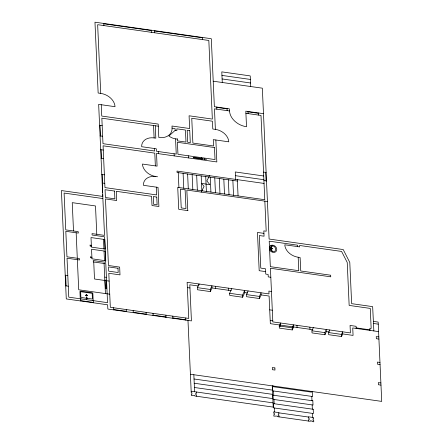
<?xml version="1.0" encoding="UTF-8"?>
<svg xmlns="http://www.w3.org/2000/svg" width="444" height="444" viewBox="0 0 444 444"><rect width="100%" height="100%" fill="white"/><g stroke="black" fill="none" stroke-linecap="round" stroke-linejoin="round"><path stroke-width="0.67" d="M272.61 251.737L272.538 251.559A1.948 1.471 24.2 0 1 271.739 250.777M270.918 249.489C269.835 248.562 271.206 250.416 270.796 249.189M271.251 248.218L271.351 247.458A4.163 3.152 24.2 0 1 271.689 246.675A2.503 1.893 24.2 0 1 272.305 246.137A1.021 0.771 24.2 0 1 272.899 246.048L273.254 246.098A1.493 1.127 24.2 0 1 274.037 246.392A2.62 1.981 24.2 0 1 274.825 247.119A3.768 2.853 24.2 0 1 275.319 248.035A5.35 4.051 24.2 0 1 275.419 250.227A3.768 2.853 24.2 0 1 274.997 251.01A2.62 1.981 24.2 0 1 274.27 251.52A1.493 1.127 24.2 0 1 273.504 251.598L273.149 251.548A1.021 0.771 24.2 0 1 272.533 251.287A2.503 1.893 24.2 0 1 271.861 250.566A4.163 3.152 24.2 0 1 271.451 249.678L271.284 248.884M271.539 246.947L270.551 245.948M210.362 291.591L210.267 289.466L211.905 285.814L212.004 287.94L210.362 291.591L197.436 289.754L197.341 287.629L198.979 283.977L199.029 285.042M242.652 297.252L242.557 295.127L244.655 290.459L244.749 292.585L242.652 297.252L229.726 295.421L229.631 293.295L231.729 288.628M259.49 298.546L259.396 296.42L261.028 292.785L261.122 294.91L259.49 298.546L246.564 296.709L246.47 294.583L248.102 290.948M292.263 329.948L292.169 327.827L293.506 324.841L293.606 326.967L292.263 329.948L279.337 328.116L279.243 325.99L280.58 323.004L280.675 325.13L280.142 326.323M324.941 334.748L324.847 332.623L326.257 329.487L326.351 331.613L324.941 334.748L312.015 332.911L311.921 330.786L313.331 327.655M341.564 336.519L341.469 334.393L342.629 331.812L342.729 333.938L341.564 336.519L328.638 334.687L328.543 332.562L329.703 329.975M201.193 192.102L204.074 186.413L201.532 183.344L209.912 184.726L206.854 180.924L209.507 175.685M270.884 249.55L270.496 249.428L270.779 249.273M177.267 138.739L177.361 140.865L185.981 142.086L185.437 130.048L176.817 128.821L176.901 130.592L175.175 130.347L168.92 135.997A10.739 8.131 24.2 0 0 175.558 138.85L177.278 139.094M271.839 248.412L272.505 248.701L271.878 248.868M270.779 250.977L271.684 250.233M270.418 248.929L271.961 248.845L271.944 248.446L270.368 247.924L270.418 248.929L271.695 248.862L271.673 248.357L270.368 247.924M270.607 247.236C269.963 247.974 271.639 247.119 270.485 247.719M270.624 247.325L270.507 247.63M103.818 23.809L151.648 30.597M154.662 31.025L202.492 37.812M221.95 75.408L250.388 79.443M222.111 78.949L250.549 82.984M213.22 81.208L262.343 88.178L269.108 239.039L343.223 249.556L349.794 262.454L351.642 303.657L372.649 306.638L373.848 330.941M263.486 113.675L245.815 111.167L246.514 126.751A17.005 12.876 24.2 0 1 229.537 110.967L214.458 108.83L215.379 129.371A13.425 10.162 24.2 0 1 228.782 141.825L213.27 139.627L213.558 145.998L192.874 143.062L191.758 118.276L212.443 121.212L212.793 129.004L215.379 129.371M216.75 107.393L227.089 108.863M247.991 111.827L258.33 113.298M245.915 113.292L260.994 115.434L264.774 199.717L177.733 187.362L178.721 209.318L187.984 210.634M102.608 192.541L98.657 104.357L115.029 106.682A14.319 10.839 24.2 0 0 100.733 93.395L98.146 93.029L94.966 22.2L211.311 38.711L214.363 106.704L229.443 108.847L229.537 110.967M158.292 126.196L101.843 118.182L102.986 143.678L154.695 151.021L154.584 148.54M101.238 104.723L101.748 116.056L158.197 124.07L158.802 137.523A14.319 10.839 24.2 0 0 172.078 128.15L175.097 128.577L175.175 130.347M99.589 125.252L102.175 125.619M175.558 138.85L176.24 154.074L156.421 151.265L156.31 148.784L141.658 146.703A13.425 10.162 24.2 0 1 154.107 137.918L155.833 138.162L155.272 125.763M100.067 135.875L102.653 136.241M201.62 158.469L193.284 157.287L193.312 157.82L201.643 159.002M201.926 158.514L202.231 158.558M202.581 158.608L202.908 158.652M203.918 158.797L204.351 158.858M204.645 158.897L205.017 158.952M205.927 159.08L206.238 159.651L205.949 159.612M201.948 159.046L202.253 159.085M202.603 159.135L202.93 159.185M203.94 159.329L204.373 159.39M204.667 159.429L205.039 159.485M263.536 172.094L266.123 172.461M100.688 149.689L103.274 150.055M263.714 175.991L235.27 171.956L235.603 179.393M235.437 175.674L263.88 179.709M263.919 180.591L266.505 180.958M101.071 158.186L103.652 158.552M264.047 183.428L177.001 171.073L177.067 172.488L237.39 181.052M215.856 139.993L216.839 161.949L156.516 153.385L157.087 166.139L142.435 164.058A13.425 10.162 24.2 0 0 155.838 176.518L157.565 176.762M101.798 174.475L104.384 174.842M267.427 201.498L186.846 190.065L187.768 210.606M102.181 182.978L104.767 183.344M102.88 198.557L64.097 193.057L65.751 229.887L78.249 231.657L78.311 233.072L65.812 231.302L66.961 256.798L79.454 258.575L79.52 259.99L67.022 258.214L68.77 297.169L107.548 302.675L105.805 263.719L93.307 261.943L93.246 260.528L105.739 262.304L104.595 236.802L92.097 235.031L92.036 233.616L104.534 235.387L102.703 194.661M263.93 233.372L257.464 232.451L259.185 270.696L265.645 271.617M369.969 330.392L369.874 328.266L371.167 328.449L370.268 308.414L349.156 305.416L347.225 262.448L341.586 251.437L299.583 245.477L299.644 246.892L284.782 244.783A13.425 10.162 24.2 0 0 298.185 257.237L300.122 257.514L300.727 270.973L330.675 275.219L330.747 276.817L270.418 268.254L272.827 321.906L350.388 332.911L350.055 325.452L356.088 326.312L356.182 328.432M91.375 245.898L90.515 245.776L90.482 245.066L90.054 245.005L90.099 246.065L91.392 246.248M270.829 277.267L268.243 276.901L268.126 274.431L265.756 274.092L265.518 268.781L260.778 268.109L259.318 235.531L264.058 236.202L263.819 230.891L266.189 231.224L264.84 201.132M91.919 257.587L91.059 257.464L91.026 256.754L90.593 256.693L90.643 257.753L91.936 257.936M271.462 291.453L268.881 291.086L269.009 293.917L187.129 282.295L188.75 318.42L110.328 307.292L108.802 273.293L120.002 274.88L119.658 267.094L108.453 265.501L105.467 198.923L116.667 200.516L116.256 191.309L151.587 196.32L152.003 205.528L158.897 206.51L158.042 187.385L143.39 185.303A13.425 10.162 24.2 0 1 155.838 176.518M198.413 286.008L189.81 284.787L191.431 320.912L107.837 309.046L107.648 304.8L66.278 298.929L61.416 190.565L102.786 196.431L102.231 174.536M212.004 287.94L231.246 290.67M244.749 292.585L247.624 292.996M261.122 294.91L269.097 296.043L270.335 323.665L280.031 325.041M197.341 287.629L210.267 289.466M246.47 294.583L259.396 296.42M229.631 293.295L242.557 295.127M187.368 287.612L189.954 287.978M109.152 281.085L94.5 279.004L93.74 262.004M65.213 275.202L67.799 275.569M373.421 321.401L378.16 322.072L381.718 401.398L190.398 374.248M373.515 323.482L378.255 324.153M269.713 309.851L272.3 310.217M65.69 285.825L68.276 286.191M356.155 327.877L369.946 329.831M378.588 331.613L352.736 327.944L353.069 335.403L342.729 333.938M109.74 294.189L78.716 289.782L77.361 259.685M272.777 320.846L270.429 320.524M85.986 295.293L87.063 295.443M378.826 336.946L376.24 336.58L376.334 338.705L378.921 339.072M280.675 325.13L312.854 329.698M326.351 331.613L329.226 332.023M86.375 298.251L80.886 297.397L80.625 291.697L92.169 293.334L92.424 299.04L86.935 298.329M328.543 332.562L341.469 334.393M279.243 325.99L292.169 327.827M311.921 330.786L324.847 332.623M80.481 300.594L93.412 302.425M113.42 309.49L126.351 311.322M133.244 312.304L146.17 314.136M153.063 315.112L165.989 316.949M172.888 317.926L185.814 319.763M379.97 362.448L377.383 362.076L377.483 364.202L380.064 364.568M380.891 382.983L378.305 382.617L378.405 384.743L380.985 385.109M194.034 378.987L272.461 390.121M194.228 383.239L272.649 394.366M194.417 387.49L272.844 398.618M191.159 391.247L273.032 402.869M273.46 407.148L194.799 395.987L194.777 395.454L191.353 395.499L191.286 394.083L191.936 394.172L191.869 392.757L191.225 392.663L187.984 320.424M278.854 412.842L308.425 417.038M272.333 245.687L272.305 245.837A1.948 1.471 24.2 0 0 271.545 246.426M309.884 327.167L309.979 329.287M312.421 391.564L312.643 396.525L272.727 390.864L272.505 385.903M311.555 391.442L311.588 392.152L273.399 386.735L273.371 386.025M311.777 396.403L311.971 400.682M312.16 404.906L312.348 409.152M312.543 413.397L312.72 417.427M308.602 421.067L308.541 419.652L309.185 419.741L309.124 418.326L308.475 418.231L308.414 416.816L313.586 417.549L313.647 418.97L313.003 418.875L313.064 420.29L313.708 420.385L313.775 421.8L312.049 421.556L312.027 421.023L310.301 420.779L310.328 421.312L277.311 416.627L277.289 416.095L273.865 416.133L273.798 414.718L274.448 414.813L274.381 413.397L273.737 413.303L273.671 411.888L278.843 412.62L278.91 414.036L278.26 413.947L278.327 415.362L278.971 415.451L279.032 416.872M297.708 246.614L297.641 245.199L269.203 241.164L270.346 266.661L298.784 270.696L298.185 257.237M296.958 325.33L297.053 327.456M265.69 172.4L266.073 180.897M273.593 390.986L273.782 395.265M273.97 399.483L274.164 403.729M274.353 407.981L274.536 412.01M272.272 385.869L273.221 407.115M258.314 112.943L258.408 115.068M250.705 86.525L250.227 75.902L221.789 71.867L222.266 82.49M247.974 111.472L248.068 113.597M237.329 179.637L238.062 195.926M232.867 180.408L233.533 195.282M227.073 108.508L227.167 110.634M228.344 179.77L229.01 194.644M223.82 179.126L224.486 194M228.283 288.139L228.377 290.259M216.733 107.043L216.827 109.163M219.297 178.482L219.963 193.356M214.768 177.844L215.44 192.713M215.357 286.302L215.451 288.428M210.245 177.2L210.911 192.074M202.481 37.457L202.575 39.583M205.722 176.557L206.388 191.431M201.232 157.62L201.326 159.746M201.199 175.913L201.865 190.787M196.67 175.275L197.341 190.149M192.147 174.631L192.813 189.505M188.306 155.788L188.4 157.914M187.623 173.987L188.289 188.861M196.331 391.98L196.398 393.401L195.749 393.306L195.815 394.722L196.459 394.816L196.52 396.231M193.845 374.742L194.611 391.736M183.1 173.349L183.766 188.223M185.736 317.993L185.831 320.118M178.244 172.661L178.91 187.529M174.087 153.768L174.181 155.894M172.078 128.15L171.983 126.024L189.649 128.532L189.077 115.784L212.349 119.086L208.824 40.471L97.652 24.692L100.733 93.395M172.805 316.156L172.905 318.281M154.651 30.669L154.745 32.795M158.575 151.571L158.669 153.696M165.912 315.179L166.006 317.305M151.632 30.242L151.726 32.368M153.552 125.519L154.107 137.918M155.361 165.889L154.79 153.141L103.08 145.804L104.956 187.596L156.665 194.933L156.316 187.14M152.986 313.342L153.08 315.468M146.093 312.365L146.187 314.491M133.167 310.528L133.261 312.654M126.268 309.551L126.362 311.677M103.802 23.454L103.896 25.58M113.342 307.72L113.436 309.84M100.022 125.313L100.499 135.936M101.121 149.75L101.498 158.247M106.199 277.311L104.906 277.128M106.327 280.136L106.338 280.447M106.349 280.686L106.699 288.406L105.406 288.223L105.056 280.503M103.496 239.338L103.929 248.901M104.04 251.027L104.468 260.589M105.034 279.953L105.045 280.264M104.079 263.475L105.428 293.573M96.775 234.288L95.504 205.955L72.239 202.653L73.51 230.985M93.329 300.655L93.429 302.78M86.508 294.927A0.561 0.422 24.2 0 1 87.002 295.654A0.561 0.422 24.2 0 1 86.069 295.526A0.561 0.422 24.2 0 1 86.508 294.927L86.547 295.809M80.403 298.823L80.497 300.943M76.157 232.767L77.3 258.264M65.645 275.263L66.123 285.886M81.119 298.912A0.894 0.677 24.2 0 1 80.225 298.079L79.937 291.708A0.894 0.677 24.2 0 1 80.769 291.12L91.975 292.713A0.894 0.677 24.2 0 1 92.868 293.54L93.151 299.916A0.894 0.677 24.2 0 1 92.324 300.505M86.391 297.197C85.376 301.787 88.817 297.314 86.391 297.197M189.749 130.658L187.163 130.292L187.701 142.33L190.287 142.696L189.749 130.658M214.48 147.541L177.422 142.28L177.966 154.318L215.024 159.579L214.48 147.541M185.12 189.821L180.381 189.15L181.224 207.914L185.964 208.591L185.12 189.821M114.53 191.064L105.05 189.716L105.4 197.508L114.879 198.857L114.53 191.064M156.76 197.058L153.313 196.564L153.663 204.357L157.109 204.845L156.76 197.058M104.79 239.521L91.003 237.562L91.431 247.125L105.222 249.084L104.79 239.521M105.333 251.21L91.547 249.251L91.975 258.813L105.761 260.772L105.333 251.21M117.993 268.265L108.514 266.916L108.708 271.167L118.187 272.516L117.993 268.265M274.892 367.943L272.305 367.577L272.4 369.702L274.986 370.068L274.892 367.943M312.831 400.804L272.921 395.143L273.11 399.361L313.02 405.028L312.831 400.804M313.214 409.274L273.299 403.607L273.493 407.858L313.403 413.519L313.214 409.274M85.981 295.554A0.672 0.511 24.2 0 0 87.096 295.715A0.672 0.511 24.2 0 0 86.502 294.838A0.672 0.511 24.2 0 0 85.981 295.554M271.489 245.277A3.952 2.991 24.2 0 0 270.296 245.893A4.557 3.452 24.2 0 0 269.552 246.914A5.334 4.035 24.2 0 0 269.68 249.711A4.557 3.452 24.2 0 0 270.524 250.96A3.952 2.991 24.2 0 0 271.789 251.926A3.275 2.481 24.2 0 0 274.559 252.32A3.952 2.991 24.2 0 0 275.752 251.704A4.557 3.452 24.2 0 0 276.495 250.677A5.334 4.035 24.2 0 0 276.373 247.885A4.557 3.452 24.2 0 0 275.524 246.636A3.952 2.991 24.2 0 0 274.259 245.671A3.275 2.481 24.2 0 0 271.489 245.277"/></g></svg>
